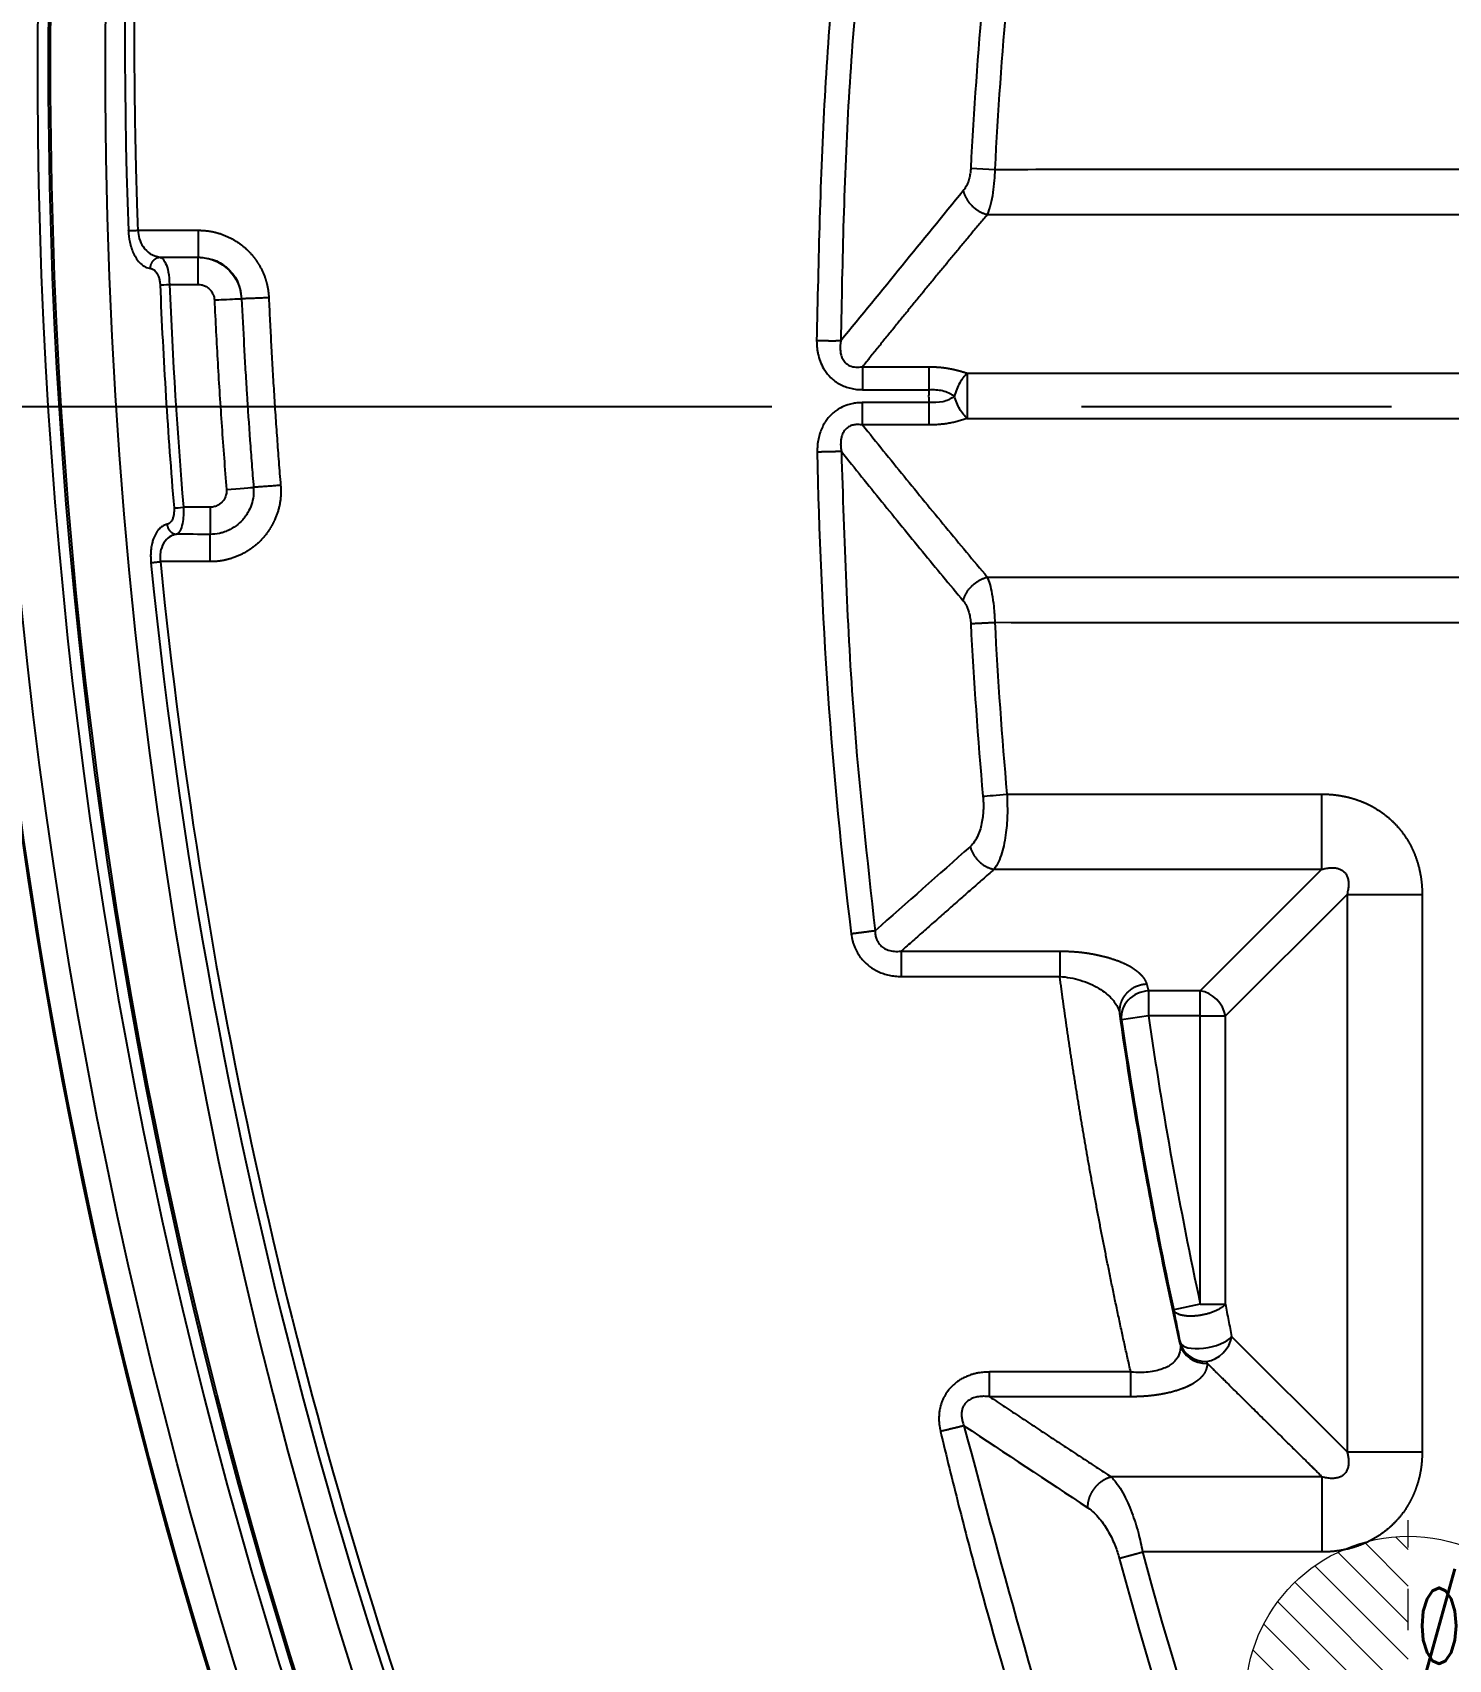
# Model space of a CAD drawing. Header units: millimetres. Extents: x 2595 to 3308, y 1499 to 1823.
# Drawn here: x 3048.63 to 3074.74, y 1640.15 to 1670.16 of the extents above; entities that cross this region are included whole.
import ezdxf
from ezdxf.lldxf.tags import DXFTag

# ---------------------------------------------------------------- set-up
doc = ezdxf.new("R2010")
doc.units = ezdxf.units.MM
doc.linetypes.add('CENTER', pattern=[2, 1.25, -0.25, 0.25, -0.25])
doc.layers.add('5', color=7, linetype='Continuous', true_color=0xffffff)
doc.layers.add('epin', color=13, linetype='Continuous', lineweight=9)
doc.styles.add('TXT05', font='txt.shx', dxfattribs={"width": 0.5, "bigfont": 'gbcbig.shx'})
tags = doc.linetypes.add('DASHED', pattern=[25.72, 12.86, -12.86]).pattern_tags.tags
tags[6:7] = [DXFTag(74, 4), DXFTag(75, 0), DXFTag(340, '0'), DXFTag(46, 0.0), DXFTag(50, 0.0), DXFTag(44, 0.0), DXFTag(45, 0.0)]
tags[4:5] = [DXFTag(74, 4), DXFTag(75, 0), DXFTag(340, '0'), DXFTag(46, 0.0), DXFTag(50, 0.0), DXFTag(44, 0.0), DXFTag(45, 0.0)]

# ---------------------------------------------------------------- blocks, each defined once
blk = doc.blocks.new('epin_ejp_6')
at = {"layer": 'epin'}
h = blk.add_hatch(dxfattribs=at)
h.set_pattern_fill('_ANSI31', color=123, scale=0.15, angle=90, style=0)
h.set_pattern_definition([(135, (-2656.51364, 153.2396), (-0.336759605, -0.336759605), [])])
h.paths.add_polyline_path([(0, 3, 0.414214), (-3, 0), (0, 0)])
h.paths.add_polyline_path([(3, 0), (0, 0), (0, -3, 0.414214)])
at = {"layer": 'epin', "color": 1, "linetype": 'CENTER', "ltscale": 3.048}
for p, q in [((0, -3.3), (0, 3.3)), ((-3.3, 0), (3.3, 0))]:
    blk.add_line(p, q, dxfattribs=at)
at = {"layer": 'epin'}
blk.add_circle((0, 0), 3, dxfattribs=at)
at = {"layer": 'epin', "color": 6, "style": 'TXT05', "width": 0.5}
blk.add_text('%%c6', height=2.1, dxfattribs=at).set_placement((0.12, 0.3))

msp = doc.modelspace()

# ---------------------------------------------------------------- linework, layer by layer
at = {"layer": '5', "color": 7, "linetype": 'Continuous'}
for p, q in [((3065.934, 1667.658), (3066.377, 1667.635)), ((3066.239, 1666.8), (3085.748, 1666.8)), ((3050.57, 1666.511), (3051.686, 1666.511)), ((3051.155, 1665.512), (3051.683, 1665.512)), ((3065.868, 1663.875), (3065.868, 1663.04)), ((3063.937, 1663.571), (3065.164, 1663.571)), ((3065.165, 1663.332), (3063.938, 1663.332)), ((3065.868, 1663.04), (3085.29, 1663.04)), ((3065.165, 1662.92), (3063.938, 1662.92)), ((3051.904, 1661.403), (3051.412, 1661.403)), ((3051.904, 1660.399), (3050.987, 1660.399)), ((3066.239, 1660.115), (3085.748, 1660.115)), ((3066.601, 1656.111), (3072.412, 1656.111)), ((3072.412, 1654.725), (3072.412, 1656.111)), ((3066.365, 1654.725), (3072.412, 1654.725)), ((3072.412, 1654.725), (3070.168, 1652.482)), ((3072.874, 1654.263), (3070.63, 1652.02)), ((3072.874, 1654.263), (3072.874, 1643.981)), ((3072.874, 1654.263), (3074.26, 1654.263)), ((3074.26, 1654.263), (3074.26, 1643.981)), ((3064.651, 1653.215), (3067.575, 1653.215)), ((3064.651, 1652.748), (3067.575, 1652.748)), ((3070.168, 1652.482), (3069.211, 1652.482)), ((3069.211, 1652.482), (3069.211, 1652.02)), ((3070.168, 1652.02), (3070.168, 1652.482)), ((3069.211, 1652.02), (3068.714, 1651.947)), ((3070.168, 1652.02), (3069.211, 1652.02)), ((3070.168, 1646.702), (3070.168, 1652.02)), ((3070.168, 1652.02), (3070.63, 1652.02)), ((3070.63, 1646.702), (3070.63, 1652.02)), ((3070.168, 1646.702), (3069.677, 1646.597)), ((3070.168, 1646.702), (3070.63, 1646.702)), ((3072.874, 1643.981), (3070.746, 1646.109)), ((3068.885, 1645.453), (3066.282, 1645.453)), ((3068.885, 1644.996), (3068.885, 1645.453)), ((3068.885, 1644.996), (3066.282, 1644.996)), ((3072.874, 1643.981), (3074.26, 1643.981)), ((3072.412, 1643.519), (3068.523, 1643.519)), ((3072.412, 1643.519), (3072.412, 1642.133)), ((3072.412, 1642.133), (3069.102, 1642.133))]:
    msp.add_line(p, q, dxfattribs=at)
at = {"layer": '5', "color": 1, "linetype": 'CENTER', "ltscale": 22.850574}
msp.add_line((2988.002, 1663.259), (3308.002, 1663.259), dxfattribs=at)
at = {"layer": '5', "color": 7, "linetype": 'Continuous', "extrusion": (0, 0, -1)}
for radius, start, end in [(100.07, 313.95835, 233.17746), (99.038, 313.97894, 78.94)]:
    msp.add_arc((-3148.002, 1669.494), radius, start, end, dxfattribs=at)
at = {"layer": '5', "color": 7, "linetype": 'DASHED'}
for radius, start, end in [(100.573, 306.62661, 226.18317), (100.572, 306.62578, 226.19708)]:
    msp.add_arc((3148.002, 1669.494), radius, start, end, dxfattribs=at)
at = {"layer": '5', "color": 7, "linetype": 'Continuous'}
for centre, radius, start, end in [((3148.002, 1669.494), 100.547, 306.63636, 233.36364), ((3148.002, 1669.494), 99.282, 100.95124, 226.04921), ((3148.002, 1669.494), 99.081, 101.04979, 226.04537), ((3148.002, 1669.494), 98.032, 142.30314, 226.03062), ((3148.002, 1663.458), 82.176, 174.84318, 177.07028), ((3148.002, 1663.458), 81.732, 174.84318, 177.07028), ((3148.002, 1669.494), 97.103, 182.35444, 184.78799), ((3148.002, 1669.494), 96.929, 182.35444, 184.78799), ((3148.002, 1663.458), 82.176, 182.92972, 185.15682), ((3148.002, 1663.458), 81.732, 182.92972, 185.15682), ((3148.002, 1663.458), 80.119, 188.25988, 192.14858), ((3148.002, 1663.458), 79.617, 188.25988, 192.14858), ((3148.002, 1663.458), 81.732, 195.12421, 254.87579), ((3148.002, 1663.458), 82.176, 195.12421, 254.87579)]:
    msp.add_arc(centre, radius, start, end, dxfattribs=at)
for centre, major_axis, ratio, start_param, end_param in [((3069.211, 1652.02), (0.486, 0.13), 0.913658, 1.330303, 3.012481), ((3070.168, 1652.02), (0.356, -0.356), 0.854588, 0.863645, 2.277948), ((3070.284, 1646.109), (0.493, 0.098), 0.412607, 3.199771, 5.834417), ((3070.284, 1646.109), (0.501, 0.049), 0.918083, 3.274011, 4.622426), ((3070.287, 1646.074), (0.501, 0.049), 0.918077, 3.274008, 4.633659), ((3070.284, 1646.109), (0.356, 0.356), 0.854588, 4.005238, 5.41954)]:
    msp.add_ellipse(centre, major_axis=major_axis, ratio=ratio, start_param=start_param, end_param=end_param, dxfattribs=at)
for points, degree, knots in [([(3073.758, 1733.282), (3072.625, 1731.951), (3071.544, 1730.585), (3070.409, 1729.15), (3069.327, 1727.671), (3068.767, 1726.906), (3068.221, 1726.129), (3067.661, 1725.332), (3067.119, 1724.526), (3065.99, 1722.851), (3064.937, 1721.137), (3063.83, 1719.337), (3062.804, 1717.491), (3062.166, 1716.344), (3061.558, 1715.176), (3061.144, 1714.383), (3060.744, 1713.58), (3060.237, 1712.56), (3059.752, 1711.529), (3059.259, 1710.479), (3058.792, 1709.42), (3058.316, 1708.342), (3057.869, 1707.257), (3057.413, 1706.153), (3056.987, 1705.045), (3056.557, 1703.925), (3056.152, 1702.787), (3055.746, 1701.645), (3055.367, 1700.489), (3054.986, 1699.328), (3054.634, 1698.157), (3054.28, 1696.979), (3053.956, 1695.795), (3053.63, 1694.604), (3053.336, 1693.41), (3053.04, 1692.212), (3052.511, 1689.802), (3052.276, 1688.588), (3052.042, 1687.377), (3051.635, 1684.941), (3051.29, 1682.497), (3050.865, 1678.821), (3050.706, 1676.368), (3050.547, 1673.912), (3050.513, 1671.45), (3050.479, 1668.986), (3050.57, 1666.511)], 2, [0, 0, 0, 0.0625, 0.0625, 0.125, 0.125, 0.15625, 0.15625, 0.1875, 0.1875, 0.25, 0.25, 0.3125, 0.3125, 0.35, 0.35, 0.375, 0.375, 0.40625, 0.40625, 0.4375, 0.4375, 0.46875, 0.46875, 0.5, 0.5, 0.53125, 0.53125, 0.5625, 0.5625, 0.59375, 0.59375, 0.625, 0.625, 0.65625, 0.65625, 0.6875, 0.71875, 0.71875, 0.75, 0.78125, 0.8125, 0.875, 0.875, 0.9375, 0.9375, 1, 1, 1]), ([(3070.432, 1729.437), (3063.611, 1720.521), (3058.341, 1710.418), (3051.527, 1689.018), (3049.984, 1677.726), (3050.396, 1666.504)], 3, [0, 0, 0, 0, 0.5, 0.5, 1, 1, 1, 1]), ([(3063.627, 1673.463), (3063.549, 1672.716), (3063.392, 1671.222), (3063.172, 1668.225), (3063.124, 1665.972), (3063.091, 1664.47)], 3, [0, 0, 0, 0, 0.250042, 0.499946, 1, 1, 1, 1]), ([(3064.068, 1673.416), (3063.92, 1671.928), (3063.624, 1668.953), (3063.565, 1665.964), (3063.536, 1664.47)], 3, [0, 0, 0, 0, 0.500065, 1, 1, 1, 1]), ([(3066.377, 1667.635), (3066.375, 1667.565), (3066.368, 1667.418), (3066.342, 1667.194), (3066.3, 1666.971), (3066.26, 1666.859), (3066.239, 1666.8)], 3, [0, 0, 0, 0, 0.209334, 0.445929, 0.710204, 1, 1, 1, 1]), ([(3050.396, 1666.504), (3050.402, 1666.434), (3050.415, 1666.28), (3050.478, 1666.104), (3050.55, 1665.977), (3050.623, 1665.891), (3050.71, 1665.827), (3050.772, 1665.814), (3050.804, 1665.807)], 3, [0, 0, 0, 0, 0.183484, 0.402185, 0.530764, 0.674856, 0.832394, 1, 1, 1, 1]), ([(3050.57, 1666.511), (3050.577, 1666.458), (3050.592, 1666.346), (3050.672, 1666.189), (3050.803, 1666.054), (3050.916, 1666.028), (3050.978, 1666.014)], 3, [0, 0, 0, 0, 0.182911, 0.386819, 0.662331, 1, 1, 1, 1]), ([(3051.686, 1666.511), (3051.816, 1666.511), (3051.937, 1666.488), (3052.057, 1666.464), (3052.287, 1666.371), (3052.498, 1666.236), (3052.676, 1666.065), (3052.748, 1665.963), (3052.819, 1665.862), (3052.923, 1665.637), (3052.951, 1665.518), (3052.981, 1665.396), (3052.987, 1665.267)], 2, [0, 0, 0, 0.125, 0.125, 0.25, 0.375, 0.5, 0.625, 0.625, 0.75, 0.875, 0.875, 1, 1, 1]), ([(3050.804, 1665.807), (3050.813, 1665.805), (3050.825, 1665.803), (3050.842, 1665.796), (3050.86, 1665.786), (3050.883, 1665.769), (3050.91, 1665.738), (3050.935, 1665.697), (3050.954, 1665.653), (3050.966, 1665.613), (3050.973, 1665.579), (3050.978, 1665.549), (3050.98, 1665.524), (3050.981, 1665.511), (3050.981, 1665.504)], 3, [0, 0, 0, 0, 0.099467, 0.151474, 0.205485, 0.319347, 0.44069, 0.569176, 0.704622, 0.774777, 0.846762, 0.921393, 0.960109, 1, 1, 1, 1]), ([(3050.978, 1666.014), (3051.093, 1666.015), (3051.268, 1666.015), (3051.503, 1666.014), (3051.624, 1666.014), (3051.685, 1666.014)], 3, [0, 0, 0, 0, 0.485125, 0.743103, 1, 1, 1, 1]), ([(3050.978, 1666.014), (3050.993, 1666.009), (3051.03, 1665.995), (3051.085, 1665.909), (3051.139, 1665.742), (3051.15, 1665.592), (3051.155, 1665.512)], 3, [0, 0, 0, 0, 0.16893, 0.429213, 0.694273, 1, 1, 1, 1]), ([(3051.685, 1666.014), (3051.787, 1666.004), (3051.941, 1665.99), (3052.101, 1665.906), (3052.184, 1665.847), (3052.299, 1665.747), (3052.441, 1665.555), (3052.47, 1665.351), (3052.485, 1665.249)], 3, [0, 0, 0, 0, 0.251235, 0.375814, 0.438209, 0.500556, 0.748039, 1, 1, 1, 1]), ([(3051.685, 1666.014), (3051.703, 1666.013), (3051.741, 1666.012), (3051.818, 1666.002), (3051.92, 1665.979), (3052.045, 1665.93), (3052.169, 1665.853), (3052.287, 1665.746), (3052.386, 1665.606), (3052.462, 1665.438), (3052.477, 1665.313), (3052.485, 1665.249)], 3, [0, 0, 0, 0, 0.045525, 0.092756, 0.193373, 0.303053, 0.422042, 0.551229, 0.691044, 0.840684, 1, 1, 1, 1]), ([(3051.984, 1665.227), (3052.039, 1665.229), (3052.181, 1665.235), (3052.406, 1665.246), (3052.457, 1665.248), (3052.485, 1665.249)], 3, [0, 0, 0, 0, 0.222958, 0.569454, 1, 1, 1, 1]), ([(3052.485, 1665.249), (3052.499, 1664.958), (3052.52, 1664.523), (3052.553, 1663.942), (3052.588, 1663.362), (3052.627, 1662.783), (3052.671, 1662.204), (3052.694, 1661.915), (3052.706, 1661.77)], 3, [0, 0, 0, 0, 0.250423, 0.375493, 0.500491, 0.750374, 0.875251, 1, 1, 1, 1]), ([(3063.091, 1664.47), (3063.093, 1664.424), (3063.094, 1664.357), (3063.108, 1664.267), (3063.137, 1664.127), (3063.209, 1663.957), (3063.332, 1663.808), (3063.416, 1663.737), (3063.472, 1663.699), (3063.533, 1663.663), (3063.615, 1663.626), (3063.719, 1663.594), (3063.827, 1663.574), (3063.9, 1663.572), (3063.937, 1663.571)], 3, [0, 0, 0, 0, 0.098242, 0.146588, 0.195312, 0.409359, 0.538186, 0.609908, 0.647258, 0.685345, 0.763071, 0.841667, 0.920117, 1, 1, 1, 1]), ([(3063.536, 1664.47), (3063.529, 1664.415), (3063.52, 1664.334), (3063.536, 1664.224), (3063.564, 1664.143), (3063.618, 1664.066), (3063.704, 1664.006), (3063.817, 1663.979), (3063.896, 1663.989), (3063.937, 1663.994)], 3, [0, 0, 0, 0, 0.220995, 0.327559, 0.437483, 0.555461, 0.68712, 0.834961, 1, 1, 1, 1]), ([(3065.163, 1663.994), (3065.324, 1663.994), (3065.48, 1663.971), (3065.67, 1663.943), (3065.868, 1663.875)], 2, [0, 0, 0, 0.428571, 0.428571, 1, 1, 1]), ([(3065.868, 1663.875), (3065.818, 1663.821), (3065.72, 1663.713), (3065.661, 1663.537), (3065.631, 1663.45)], 3, [0, 0, 0, 0, 0.500165, 1, 1, 1, 1]), ([(3065.164, 1663.571), (3065.162, 1663.551), (3065.158, 1663.511), (3065.156, 1663.432), (3065.161, 1663.372), (3065.165, 1663.332)], 3, [0, 0, 0, 0, 0.248507, 0.497356, 1, 1, 1, 1]), ([(3065.164, 1663.571), (3065.205, 1663.572), (3065.289, 1663.573), (3065.414, 1663.557), (3065.512, 1663.525), (3065.582, 1663.485), (3065.615, 1663.462), (3065.631, 1663.45)], 3, [0, 0, 0, 0, 0.243803, 0.493483, 0.744054, 0.871405, 1, 1, 1, 1]), ([(3065.631, 1663.45), (3065.615, 1663.438), (3065.582, 1663.415), (3065.513, 1663.374), (3065.378, 1663.331), (3065.25, 1663.332), (3065.165, 1663.332)], 3, [0, 0, 0, 0, 0.13044, 0.257322, 0.50095, 1, 1, 1, 1]), ([(3065.868, 1663.041), (3065.845, 1663.064), (3065.798, 1663.111), (3065.729, 1663.21), (3065.672, 1663.325), (3065.645, 1663.408), (3065.631, 1663.45)], 3, [0, 0, 0, 0, 0.249449, 0.500226, 0.75005, 1, 1, 1, 1]), ([(3063.938, 1663.332), (3063.909, 1663.331), (3063.852, 1663.33), (3063.778, 1663.319), (3063.716, 1663.306), (3063.637, 1663.284), (3063.558, 1663.251), (3063.475, 1663.203), (3063.412, 1663.158), (3063.348, 1663.1), (3063.29, 1663.034), (3063.236, 1662.957), (3063.171, 1662.835), (3063.127, 1662.695), (3063.104, 1662.542), (3063.103, 1662.462), (3063.103, 1662.42)], 3, [0, 0, 0, 0, 0.063082, 0.122778, 0.161385, 0.199866, 0.298873, 0.343838, 0.40706, 0.466044, 0.528959, 0.596259, 0.668296, 0.826273, 0.911156, 1, 1, 1, 1]), ([(3063.938, 1662.92), (3063.911, 1662.924), (3063.86, 1662.931), (3063.783, 1662.925), (3063.712, 1662.905), (3063.644, 1662.864), (3063.585, 1662.797), (3063.553, 1662.719), (3063.538, 1662.645), (3063.533, 1662.578), (3063.535, 1662.506), (3063.543, 1662.457), (3063.547, 1662.431)], 3, [0, 0, 0, 0, 0.10859, 0.203763, 0.29565, 0.391979, 0.501018, 0.63369, 0.712352, 0.799892, 0.895712, 1, 1, 1, 1]), ([(3063.547, 1662.431), (3063.599, 1660.807), (3063.695, 1657.852), (3064.022, 1654.913), (3064.169, 1653.59)], 3, [0, 0, 0, 0, 0.549517, 1, 1, 1, 1]), ([(3053.204, 1661.807), (3053.215, 1661.669), (3053.183, 1661.409), (3053.096, 1661.156), (3053.027, 1661.04), (3052.957, 1660.921), (3052.777, 1660.723), (3052.664, 1660.643), (3052.554, 1660.564), (3052.308, 1660.455), (3052.178, 1660.427), (3052.046, 1660.399), (3051.904, 1660.399)], 2, [0, 0, 0, 0.125, 0.25, 0.375, 0.375, 0.5, 0.625, 0.625, 0.75, 0.875, 0.875, 1, 1, 1]), ([(3052.706, 1661.77), (3052.707, 1661.716), (3052.709, 1661.609), (3052.671, 1661.45), (3052.616, 1661.326), (3052.558, 1661.235), (3052.489, 1661.15), (3052.386, 1661.056), (3052.26, 1660.982), (3052.154, 1660.941), (3052.043, 1660.91), (3051.962, 1660.906), (3051.904, 1660.903)], 3, [0, 0, 0, 0, 0.121677, 0.24325, 0.365189, 0.426532, 0.488198, 0.612844, 0.739644, 0.816969, 0.868951, 1, 1, 1, 1]), ([(3051.412, 1661.403), (3051.413, 1661.352), (3051.415, 1661.245), (3051.394, 1661.089), (3051.359, 1660.983), (3051.319, 1660.923), (3051.295, 1660.91), (3051.283, 1660.904)], 3, [0, 0, 0, 0, 0.203202, 0.431254, 0.694261, 0.841941, 1, 1, 1, 1]), ([(3051.904, 1661.403), (3051.904, 1661.349), (3051.904, 1661.211), (3051.904, 1660.989), (3051.904, 1660.934), (3051.904, 1660.903)], 3, [0, 0, 0, 0, 0.223771, 0.569179, 1, 1, 1, 1]), ([(3051.109, 1661.088), (3051.1, 1661.086), (3051.069, 1661.078), (3051.018, 1661.052), (3050.956, 1660.999), (3050.9, 1660.919), (3050.859, 1660.828), (3050.835, 1660.746), (3050.821, 1660.679), (3050.812, 1660.612), (3050.807, 1660.537), (3050.807, 1660.46), (3050.811, 1660.407), (3050.813, 1660.38)], 3, [0, 0, 0, 0, 0.054346, 0.170457, 0.298524, 0.439285, 0.572689, 0.656269, 0.712988, 0.784198, 0.855134, 0.926517, 1, 1, 1, 1]), ([(3051.283, 1660.904), (3051.248, 1660.895), (3051.172, 1660.876), (3051.065, 1660.785), (3050.999, 1660.651), (3050.977, 1660.511), (3050.983, 1660.436), (3050.987, 1660.399)], 3, [0, 0, 0, 0, 0.212243, 0.456669, 0.72533, 0.86224, 1, 1, 1, 1]), ([(3050.813, 1660.38), (3051.96, 1648.894), (3055.164, 1637.617), (3065.287, 1616.873), (3072.203, 1607.413), (3080.546, 1599.445)], 3, [0, 0, 0, 0, 0.5, 0.5, 1, 1, 1, 1]), ([(3066.239, 1660.115), (3066.254, 1660.074), (3066.287, 1659.986), (3066.328, 1659.802), (3066.364, 1659.564), (3066.373, 1659.379), (3066.377, 1659.28)], 3, [0, 0, 0, 0, 0.21166, 0.443561, 0.703933, 1, 1, 1, 1]), ([(3066.601, 1656.111), (3066.606, 1655.994), (3066.615, 1655.749), (3066.586, 1655.368), (3066.525, 1655.067), (3066.445, 1654.849), (3066.392, 1654.767), (3066.365, 1654.725)], 3, [0, 0, 0, 0, 0.197571, 0.412388, 0.678902, 0.832614, 1, 1, 1, 1]), ([(3072.412, 1656.111), (3072.503, 1656.111), (3072.593, 1656.104), (3072.679, 1656.096), (3072.846, 1656.067), (3073.007, 1656.025), (3073.085, 1655.996), (3073.165, 1655.967), (3073.242, 1655.932), (3073.32, 1655.895), (3073.394, 1655.851), (3073.47, 1655.806), (3073.612, 1655.701), (3073.746, 1655.579), (3073.868, 1655.441), (3073.977, 1655.288), (3074.07, 1655.121), (3074.145, 1654.944), (3074.202, 1654.757), (3074.24, 1654.567), (3074.25, 1654.468), (3074.26, 1654.366), (3074.26, 1654.263)], 2, [0, 0, 0, 0.0625, 0.0625, 0.125, 0.1875, 0.25, 0.25, 0.3125, 0.3125, 0.375, 0.375, 0.4375, 0.5, 0.5625, 0.625, 0.6875, 0.75, 0.8125, 0.875, 0.9375, 0.9375, 1, 1, 1]), ([(3072.412, 1654.725), (3072.434, 1654.732), (3072.484, 1654.744), (3072.556, 1654.754), (3072.628, 1654.755), (3072.694, 1654.746), (3072.755, 1654.725), (3072.807, 1654.692), (3072.85, 1654.647), (3072.882, 1654.589), (3072.9, 1654.519), (3072.905, 1654.44), (3072.896, 1654.354), (3072.882, 1654.293), (3072.874, 1654.263)], 3, [0, 0, 0, 0, 0.068003, 0.148235, 0.2261, 0.30492, 0.385248, 0.467231, 0.551314, 0.638006, 0.727011, 0.817348, 0.908738, 1, 1, 1, 1]), ([(3063.728, 1653.533), (3063.735, 1653.49), (3063.745, 1653.426), (3063.77, 1653.344), (3063.799, 1653.269), (3063.838, 1653.191), (3063.89, 1653.112), (3063.96, 1653.026), (3064.069, 1652.925), (3064.201, 1652.847), (3064.324, 1652.798), (3064.427, 1652.77), (3064.537, 1652.751), (3064.612, 1652.749), (3064.651, 1652.748)], 3, [0, 0, 0, 0, 0.097765, 0.145541, 0.193605, 0.279548, 0.340583, 0.405546, 0.530825, 0.672562, 0.749665, 0.830026, 0.913117, 1, 1, 1, 1]), ([(3064.169, 1653.59), (3064.17, 1653.57), (3064.171, 1653.524), (3064.187, 1653.457), (3064.216, 1653.39), (3064.26, 1653.328), (3064.325, 1653.272), (3064.415, 1653.229), (3064.528, 1653.206), (3064.608, 1653.212), (3064.651, 1653.215)], 3, [0, 0, 0, 0, 0.086607, 0.195015, 0.291223, 0.39491, 0.512383, 0.650068, 0.812395, 1, 1, 1, 1]), ([(3067.575, 1653.215), (3067.754, 1653.215), (3067.922, 1653.199), (3068.084, 1653.183), (3068.242, 1653.151), (3068.395, 1653.121), (3068.53, 1653.078), (3068.656, 1653.039), (3068.761, 1652.99), (3068.857, 1652.946), (3068.934, 1652.894), (3069.005, 1652.847), (3069.057, 1652.796), (3069.152, 1652.703), (3069.178, 1652.605)], 2, [0, 0, 0, 0.125, 0.125, 0.25, 0.25, 0.375, 0.375, 0.5, 0.5, 0.625, 0.625, 0.75, 0.75, 1, 1, 1]), ([(3067.575, 1652.748), (3067.705, 1652.739), (3067.971, 1652.69), (3068.303, 1652.542), (3068.532, 1652.358), (3068.642, 1652.197), (3068.674, 1652.103), (3068.681, 1652.071)], 3, [0, 0, 0, 0, 0.234155, 0.481285, 0.703504, 0.899029, 1, 1, 1, 1]), ([(3068.885, 1645.453), (3068.664, 1646.423), (3068.468, 1647.401), (3068.28, 1648.33), (3068.116, 1649.259), (3067.959, 1650.144), (3067.821, 1651.038), (3067.688, 1651.894), (3067.575, 1652.748)], 2, [0, 0, 0, 0.25, 0.25, 0.5, 0.5, 0.75, 0.75, 1, 1, 1]), ([(3069.797, 1645.964), (3069.524, 1647.187), (3069.121, 1649.218), (3068.797, 1651.262), (3068.681, 1652.071)], 3, [0, 0, 0, 0, 0.605398, 1, 1, 1, 1]), ([(3069.797, 1645.964), (3069.801, 1645.939), (3069.803, 1645.885), (3069.79, 1645.807), (3069.76, 1645.734), (3069.714, 1645.668), (3069.653, 1645.608), (3069.573, 1645.554), (3069.471, 1645.507), (3069.348, 1645.47), (3069.206, 1645.448), (3069.054, 1645.441), (3068.946, 1645.447), (3068.889, 1645.452), (3068.885, 1645.453)], 3, [0, 0, 0, 0, 0.083174, 0.176683, 0.262249, 0.343971, 0.425925, 0.510889, 0.601256, 0.697972, 0.797122, 0.894559, 0.991633, 1, 1, 1, 1]), ([(3070.284, 1645.647), (3070.284, 1645.644), (3070.283, 1645.638), (3070.286, 1645.63), (3070.285, 1645.623), (3070.29, 1645.619), (3070.293, 1645.617)], 3, [0, 0, 0, 0, 0.296997, 0.564164, 0.777179, 1, 1, 1, 1]), ([(3066.282, 1645.453), (3066.246, 1645.452), (3066.176, 1645.45), (3066.085, 1645.438), (3066.009, 1645.422), (3065.942, 1645.403), (3065.871, 1645.377), (3065.8, 1645.345), (3065.724, 1645.302), (3065.65, 1645.249), (3065.574, 1645.18), (3065.505, 1645.099), (3065.454, 1645.02), (3065.418, 1644.947), (3065.387, 1644.868), (3065.364, 1644.784), (3065.351, 1644.696), (3065.345, 1644.606), (3065.348, 1644.491), (3065.366, 1644.401), (3065.375, 1644.356)], 3, [0, 0, 0, 0, 0.065336, 0.12646, 0.165509, 0.203981, 0.252213, 0.301659, 0.345729, 0.407899, 0.466526, 0.530318, 0.599866, 0.636742, 0.67485, 0.753662, 0.793992, 0.834685, 0.91649, 1, 1, 1, 1]), ([(3070.293, 1645.616), (3070.295, 1645.597), (3070.293, 1645.578), (3070.292, 1645.563), (3070.288, 1645.546), (3070.285, 1645.534), (3070.275, 1645.501), (3070.27, 1645.487), (3070.258, 1645.456), (3070.229, 1645.406), (3070.12, 1645.278), (3069.958, 1645.198), (3069.867, 1645.153), (3069.756, 1645.117), (3069.717, 1645.105), (3069.675, 1645.093), (3069.587, 1645.069), (3069.349, 1645.023), (3069.194, 1645.009), (3069.043, 1644.996), (3068.885, 1644.996)], 2, [0, 0, 0, 0.03125, 0.03125, 0.0625, 0.0625, 0.09375, 0.125, 0.125, 0.1875, 0.25, 0.5, 0.5, 0.625, 0.625, 0.666667, 0.666667, 0.75, 0.875, 0.875, 1, 1, 1]), ([(3066.282, 1644.996), (3066.245, 1645), (3066.177, 1645.007), (3066.077, 1645), (3065.985, 1644.979), (3065.897, 1644.938), (3065.832, 1644.88), (3065.793, 1644.816), (3065.771, 1644.756), (3065.761, 1644.688), (3065.765, 1644.614), (3065.78, 1644.537), (3065.798, 1644.487), (3065.808, 1644.461)], 3, [0, 0, 0, 0, 0.122585, 0.228842, 0.328884, 0.430242, 0.5398, 0.601252, 0.668713, 0.742574, 0.822638, 0.90827, 1, 1, 1, 1]), ([(3065.808, 1644.461), (3066.537, 1641.736), (3067.96, 1636.418), (3070.994, 1628.947), (3074.469, 1622.138), (3078.323, 1616.012), (3082.424, 1610.554), (3086.482, 1605.952), (3090.436, 1602.044), (3094.275, 1598.685), (3098.263, 1595.597), (3102.379, 1592.784), (3106.604, 1590.247), (3110.917, 1587.986), (3115.3, 1585.998), (3119.736, 1584.287), (3124.202, 1582.826), (3127.22, 1582.068), (3128.72, 1581.691)], 3, [0, 0, 0, 0, 0.090373, 0.176364, 0.257981, 0.335231, 0.40812, 0.476654, 0.531767, 0.586258, 0.640131, 0.693386, 0.746023, 0.798046, 0.849453, 0.900247, 0.950429, 1, 1, 1, 1]), ([(3065.375, 1644.356), (3065.485, 1643.901), (3065.706, 1642.991), (3066.183, 1641.182), (3066.833, 1638.937), (3067.703, 1636.271), (3068.659, 1633.635), (3069.703, 1631.031), (3070.957, 1628.178), (3072.184, 1625.656), (3073.494, 1623.176), (3074.718, 1621.004), (3076.174, 1618.609), (3077.708, 1616.265), (3079.316, 1613.975), (3080.999, 1611.739), (3082.754, 1609.56), (3084.583, 1607.438), (3086.485, 1605.372), (3088.128, 1603.701), (3089.479, 1602.396), (3090.851, 1601.112), (3092.253, 1599.864), (3093.682, 1598.655), (3094.762, 1597.77), (3095.852, 1596.908), (3097.313, 1595.791), (3098.61, 1594.848), (3099.733, 1594.064), (3100.482, 1593.55), (3101.427, 1592.919), (3102.578, 1592.178), (3103.75, 1591.449), (3104.747, 1590.852), (3105.559, 1590.379), (3106.18, 1590.024), (3106.81, 1589.67), (3107.67, 1589.197), (3108.774, 1588.609), (3110.14, 1587.913), (3111.56, 1587.223), (3113.038, 1586.539), (3114.571, 1585.865), (3116.16, 1585.203), (3117.518, 1584.669), (3118.63, 1584.252), (3119.768, 1583.839), (3121.219, 1583.338), (3122.998, 1582.768), (3124.513, 1582.319), (3125.749, 1581.977), (3127.015, 1581.64), (3127.975, 1581.409), (3128.618, 1581.253)], 3, [0, 0, 0, 0, 0.014936, 0.029853, 0.059655, 0.089453, 0.119262, 0.149075, 0.178885, 0.218629, 0.238504, 0.268312, 0.298106, 0.327877, 0.357624, 0.387348, 0.417075, 0.446843, 0.47668, 0.506592, 0.521577, 0.536571, 0.566511, 0.58142, 0.596263, 0.611033, 0.62573, 0.654912, 0.662164, 0.669403, 0.683874, 0.698399, 0.713051, 0.727904, 0.735428, 0.743029, 0.750712, 0.758484, 0.774323, 0.790599, 0.807368, 0.824674, 0.842499, 0.860799, 0.879533, 0.889049, 0.898658, 0.918142, 0.937995, 0.958239, 0.968516, 0.9789, 1, 1, 1, 1]), ([(3072.874, 1643.981), (3072.88, 1643.959), (3072.892, 1643.909), (3072.903, 1643.837), (3072.904, 1643.765), (3072.894, 1643.698), (3072.874, 1643.638), (3072.841, 1643.586), (3072.796, 1643.543), (3072.738, 1643.511), (3072.668, 1643.493), (3072.589, 1643.488), (3072.503, 1643.496), (3072.442, 1643.51), (3072.412, 1643.519)], 3, [0, 0, 0, 0, 0.068003, 0.148235, 0.2261, 0.30492, 0.385248, 0.467231, 0.551314, 0.638006, 0.727011, 0.817348, 0.908738, 1, 1, 1, 1]), ([(3074.26, 1643.981), (3074.26, 1643.89), (3074.252, 1643.8), (3074.245, 1643.713), (3074.216, 1643.547), (3074.173, 1643.385), (3074.145, 1643.308), (3074.116, 1643.227), (3074.08, 1643.151), (3074.043, 1643.073), (3074, 1642.999), (3073.955, 1642.923), (3073.849, 1642.781), (3073.728, 1642.647), (3073.59, 1642.525), (3073.437, 1642.416), (3073.27, 1642.323), (3073.092, 1642.248), (3072.906, 1642.19), (3072.716, 1642.153), (3072.617, 1642.143), (3072.515, 1642.133), (3072.412, 1642.133)], 2, [0, 0, 0, 0.0625, 0.0625, 0.125, 0.1875, 0.25, 0.25, 0.3125, 0.3125, 0.375, 0.375, 0.4375, 0.5, 0.5625, 0.625, 0.6875, 0.75, 0.8125, 0.875, 0.9375, 0.9375, 1, 1, 1]), ([(3068.523, 1643.519), (3068.543, 1643.499), (3068.581, 1643.459), (3068.653, 1643.365), (3068.737, 1643.231), (3068.827, 1643.051), (3068.927, 1642.808), (3069.026, 1642.503), (3069.078, 1642.249), (3069.102, 1642.133)], 3, [0, 0, 0, 0, 0.08404, 0.164536, 0.314897, 0.453144, 0.580895, 0.808294, 1, 1, 1, 1])]:
    msp.add_open_spline(points, degree=degree, knots=knots, dxfattribs=at)
for points, degree in [([(3065.934, 1667.658), (3065.933, 1667.631), (3065.928, 1667.576), (3065.911, 1667.488), (3065.885, 1667.397), (3065.846, 1667.31), (3065.814, 1667.26), (3065.795, 1667.238)], 3), ([(3066.377, 1667.635), (3085.818, 1667.644)], 1), ([(3065.795, 1667.238), (3065.042, 1666.315), (3064.289, 1665.392), (3063.536, 1664.47)], 3), ([(3066.239, 1666.8), (3065.079, 1665.416), (3063.937, 1663.994)], 2), ([(3051.683, 1665.512), (3051.683, 1665.764), (3051.683, 1665.997), (3051.683, 1666.013)], 3), ([(3050.981, 1665.504), (3051.012, 1665.506), (3051.083, 1665.509), (3051.155, 1665.512)], 3), ([(3051.683, 1665.512), (3051.702, 1665.512), (3051.74, 1665.508), (3051.802, 1665.49), (3051.865, 1665.455), (3051.923, 1665.4), (3051.968, 1665.321), (3051.982, 1665.261), (3051.984, 1665.225)], 3), ([(3051.984, 1665.225), (3052.001, 1664.837), (3052.042, 1664.057), (3052.116, 1662.893), (3052.175, 1662.116), (3052.207, 1661.729)], 3), ([(3052.987, 1665.267), (3053.064, 1663.535), (3053.204, 1661.807)], 2), ([(3063.937, 1663.994), (3063.937, 1663.901), (3063.937, 1663.737), (3063.937, 1663.571)], 3), ([(3063.937, 1663.994), (3064.346, 1663.994), (3064.754, 1663.994), (3065.163, 1663.994)], 3), ([(3065.163, 1663.994), (3065.163, 1663.904), (3065.163, 1663.728), (3065.163, 1663.571)], 3), ([(3065.868, 1663.875), (3072.342, 1663.875), (3078.816, 1663.875), (3085.29, 1663.875)], 3), ([(3065.165, 1662.92), (3065.165, 1663.01), (3065.165, 1663.17), (3065.165, 1663.332)], 3), ([(3065.868, 1663.04), (3065.533, 1662.92), (3065.165, 1662.92)], 2), ([(3063.938, 1662.92), (3064.193, 1662.603), (3064.703, 1661.972), (3065.469, 1661.038), (3065.982, 1660.421), (3066.239, 1660.115)], 3), ([(3063.103, 1662.42), (3063.156, 1659.449), (3063.364, 1656.481), (3063.728, 1653.533)], 3), ([(3063.547, 1662.431), (3063.796, 1662.12), (3064.294, 1661.501), (3065.043, 1660.583), (3065.544, 1659.978), (3065.795, 1659.677)], 3), ([(3052.207, 1661.729), (3052.208, 1661.714), (3052.208, 1661.686), (3052.203, 1661.644), (3052.191, 1661.601), (3052.172, 1661.558), (3052.143, 1661.516), (3052.104, 1661.475), (3052.052, 1661.438), (3051.987, 1661.411), (3051.933, 1661.403), (3051.904, 1661.403)], 3), ([(3052.207, 1661.729), (3052.433, 1661.747), (3052.684, 1661.768), (3052.706, 1661.77)], 3), ([(3051.238, 1661.388), (3051.24, 1661.369), (3051.241, 1661.33), (3051.235, 1661.268), (3051.221, 1661.208), (3051.196, 1661.152), (3051.159, 1661.108), (3051.127, 1661.092), (3051.109, 1661.088)], 3), ([(3051.238, 1661.388), (3051.273, 1661.391), (3051.342, 1661.397), (3051.412, 1661.403)], 3), ([(3051.904, 1660.903), (3051.697, 1660.903), (3051.49, 1660.903), (3051.283, 1660.904)], 3), ([(3051.904, 1660.399), (3051.904, 1660.642), (3051.904, 1660.87), (3051.904, 1660.903)], 3), ([(3050.987, 1660.399), (3051.389, 1656.364), (3052.668, 1648.532), (3055.988, 1637.171), (3060.282, 1627.107), (3065.131, 1618.433), (3070.227, 1611.09), (3075.373, 1604.878), (3078.914, 1601.259), (3080.681, 1599.572)], 3), ([(3065.795, 1659.677), (3065.805, 1659.665), (3065.826, 1659.637), (3065.855, 1659.586), (3065.882, 1659.523), (3065.906, 1659.448), (3065.925, 1659.36), (3065.932, 1659.293), (3065.934, 1659.257)], 3), ([(3066.378, 1659.28), (3072.858, 1659.277), (3079.338, 1659.274), (3085.818, 1659.271)], 3), ([(3066.159, 1656.071), (3066.163, 1656.032), (3066.167, 1655.953), (3066.167, 1655.838), (3066.16, 1655.721), (3066.143, 1655.599), (3066.113, 1655.472), (3066.068, 1655.345), (3066.006, 1655.231), (3065.953, 1655.169), (3065.923, 1655.142)], 3), ([(3066.159, 1656.071), (3066.244, 1656.079), (3066.421, 1656.095), (3066.601, 1656.111)], 3), ([(3065.923, 1655.142), (3065.338, 1654.625), (3064.754, 1654.107), (3064.169, 1653.59)], 3), ([(3066.365, 1654.725), (3065.511, 1653.978), (3064.651, 1653.215)], 2), ([(3064.651, 1653.215), (3064.651, 1653.137), (3064.651, 1652.945), (3064.651, 1652.748)], 3), ([(3069.178, 1652.605), (3069.195, 1652.543), (3069.211, 1652.482)], 2), ([(3068.681, 1652.071), (3068.692, 1652.03), (3068.703, 1651.989), (3068.714, 1651.947)], 3), ([(3069.677, 1646.597), (3069.696, 1646.496), (3069.735, 1646.296), (3069.774, 1646.098), (3069.794, 1646)], 3), ([(3070.63, 1646.702), (3070.649, 1646.603), (3070.688, 1646.404), (3070.727, 1646.207), (3070.746, 1646.109)], 3), ([(3069.794, 1646), (3069.795, 1645.988), (3069.796, 1645.976), (3069.797, 1645.964)], 3), ([(3072.412, 1643.519), (3072.06, 1643.871), (3070.644, 1645.265), (3070.293, 1645.616)], 2), ([(3066.282, 1644.996), (3067.406, 1644.247), (3068.523, 1643.519)], 2), ([(3065.808, 1644.461), (3066.57, 1643.956), (3067.331, 1643.452), (3068.093, 1642.947)], 3), ([(3068.093, 1642.947), (3068.133, 1642.92), (3068.209, 1642.859), (3068.311, 1642.749), (3068.401, 1642.628), (3068.478, 1642.501), (3068.544, 1642.372), (3068.598, 1642.247), (3068.641, 1642.128), (3068.663, 1642.053), (3068.673, 1642.017)], 3)]:
    msp.add_open_spline(points, degree=degree, dxfattribs=at)
for points, weights in [([(3065.795, 1667.238), (3065.845, 1667.028), (3066.018, 1666.857), (3066.239, 1666.8)], [1.12130637015, 0.959563682228, 0.959564543287, 1.12130895333]), ([(3050.396, 1666.504), (3050.432, 1666.506), (3050.496, 1666.509), (3050.57, 1666.511)], [1.07189677671, 0.976091633672, 0.976034441925, 1.07172520147]), ([(3050.804, 1665.807), (3050.804, 1665.925), (3050.876, 1666.011), (3050.978, 1666.014)], [1.17333639077, 0.942221257374, 0.942221203077, 1.17333622788]), ([(3052.987, 1665.267), (3052.708, 1665.254), (3052.504, 1665.247), (3052.485, 1665.249)], [1.15571208561, 0.948086552741, 0.94809597189, 1.15574034306]), ([(3063.536, 1664.47), (3063.446, 1664.468), (3063.282, 1664.469), (3063.091, 1664.47)], [1.07689014016, 0.974367289137, 0.974369953349, 1.0768981328]), ([(3063.938, 1662.92), (3063.938, 1663.014), (3063.938, 1663.162), (3063.938, 1663.332)], [1.07692972201, 0.985496167573, 0.975566497382, 1.04714071144]), ([(3063.547, 1662.431), (3063.458, 1662.428), (3063.294, 1662.424), (3063.103, 1662.42)], [1.07709813843, 0.974411198735, 0.974300739471, 1.07676676064]), ([(3053.204, 1661.807), (3052.936, 1661.785), (3052.735, 1661.771), (3052.706, 1661.771)], [1.1530900716, 0.95384191531, 0.949086259596, 1.13882310446]), ([(3051.109, 1661.088), (3051.122, 1660.983), (3051.191, 1660.91), (3051.283, 1660.904)], [1.14108620005, 0.952965041536, 0.952971266855, 1.14110487601]), ([(3050.813, 1660.38), (3050.85, 1660.385), (3050.915, 1660.392), (3050.987, 1660.399)], [1.02764719994, 0.967577327842, 1.005394119, 1.14109757342]), ([(3065.795, 1659.677), (3065.845, 1659.887), (3066.018, 1660.058), (3066.239, 1660.115)], [1.12130857037, 0.959563809878, 0.959563809877, 1.12130857036]), ([(3065.934, 1659.257), (3066.02, 1659.262), (3066.18, 1659.27), (3066.378, 1659.28)], [1.22883047973, 1.04592203069, 0.972665169923, 1.00905989743]), ([(3065.923, 1655.142), (3065.98, 1654.924), (3066.151, 1654.763), (3066.365, 1654.725)], [1.11361051523, 0.96212955586, 0.962129828258, 1.11361133242]), ([(3064.169, 1653.59), (3064.081, 1653.577), (3063.919, 1653.556), (3063.728, 1653.533)], [1.09157621002, 0.979479018606, 0.970294311122, 1.06402208757]), ([(3066.282, 1644.996), (3066.282, 1645.077), (3066.282, 1645.248), (3066.282, 1645.453)], [1.08815379147, 0.97061299569, 0.970615402892, 1.08816101308]), ([(3065.808, 1644.461), (3065.721, 1644.439), (3065.562, 1644.4), (3065.375, 1644.356)], [1.07843693158, 0.97463655866, 0.973860206454, 1.07610787496])]:
    msp.add_rational_spline(points, weights, degree=3, dxfattribs=at)
for points, weights, knots in [([(3051.686, 1666.511), (3051.686, 1666.232), (3051.686, 1666.031), (3051.686, 1666.015), (3051.686, 1666.014), (3051.686, 1666.014), (3051.686, 1666.014), (3051.686, 1666.014), (3051.686, 1666.014)], [1.14680153543, 0.945286277533, 0.951236829071, 1.16465319004, 1.16465319004, 1.16465319004, 1.16465319004, 1.16465319004, 1.16465319004], [0, 0, 0, 0, 0.987536, 0.987536, 0.987536, 0.999901, 0.999901, 1, 1, 1, 1]), ([(3067.575, 1653.215), (3067.575, 1653.193), (3067.575, 1653.162), (3067.575, 1653.124), (3067.575, 1653.03), (3067.575, 1652.898), (3067.575, 1652.748)], [1.07345904084, 1.10784398096, 1.15430017971, 1.21282763709, 1.07465994273, 1.00376609503, 1.000146094], [0, 0, 0, 0, 0.297554, 0.297554, 0.297554, 1, 1, 1, 1]), ([(3069.178, 1652.605), (3069.029, 1652.598), (3068.898, 1652.535), (3068.805, 1652.435), (3068.713, 1652.335), (3068.665, 1652.207), (3068.681, 1652.071)], [1.0001406799, 1.00369635996, 1.07465431761, 1.21301455285, 1.0748770719, 1.00392501345, 1.00015837751], [0, 0, 0, 0, 0.500403, 0.500403, 0.500403, 1, 1, 1, 1]), ([(3070.63, 1646.702), (3070.54, 1646.592), (3070.33, 1646.514), (3070.11, 1646.49), (3069.891, 1646.465), (3069.71, 1646.5), (3069.677, 1646.597)], [1.01169713231, 0.959494223985, 1.08202283739, 1.37928297254, 1.08202298655, 0.959494346943, 1.01169705373], [0, 0, 0, 0, 0.5, 0.5, 0.5, 1, 1, 1, 1]), ([(3068.093, 1642.947), (3068.091, 1643.076), (3068.137, 1643.202), (3068.217, 1643.308), (3068.296, 1643.413), (3068.403, 1643.49), (3068.523, 1643.519)], [1.00056378398, 1.00726689453, 1.07374248778, 1.19999056373, 1.07374201388, 1.00726639547, 1.0005637085], [0, 0, 0, 0, 0.499999, 0.499999, 0.499999, 1, 1, 1, 1]), ([(3068.673, 1642.017), (3068.737, 1642.034), (3068.841, 1642.062), (3068.963, 1642.095), (3069.008, 1642.107), (3069.054, 1642.12), (3069.102, 1642.133)], [1.00056427847, 1.00727019398, 1.07374620323, 1.19999230623, 1.15118430596, 1.11130997769, 1.08036932144], [0, 0, 0, 0, 0.721183, 0.721183, 0.721183, 1, 1, 1, 1])]:
    msp.add_rational_spline(points, weights, degree=3, knots=knots, dxfattribs=at)

# ---------------------------------------------------------------- block references
at = {"layer": 'epin'}
msp.add_blockref('epin_ejp_6', (3074.002, 1639.422), dxfattribs=at)

doc.saveas('drawing.dxf')
